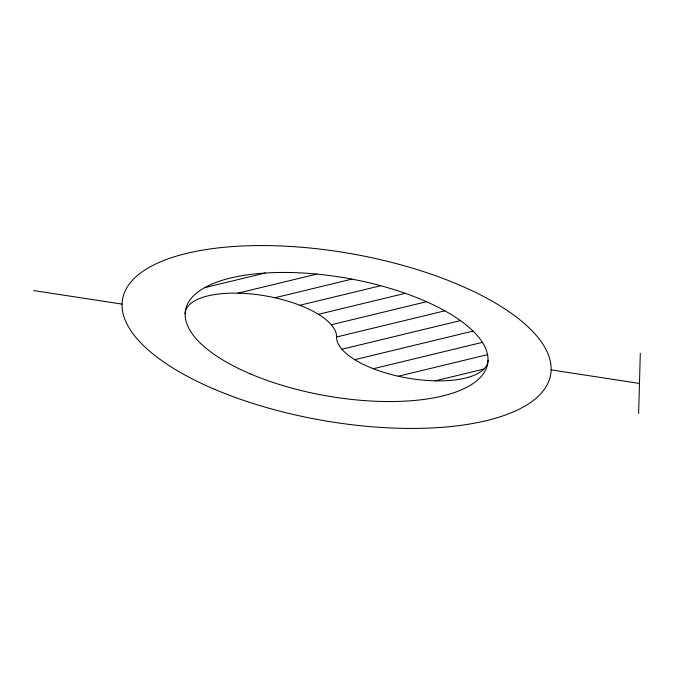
<?xml version="1.0" encoding="UTF-8"?>
<svg xmlns="http://www.w3.org/2000/svg" width="674" height="674" viewBox="0 0 674 674"><rect width="100%" height="100%" fill="white"/><g stroke="black" fill="none" stroke-linecap="round" stroke-linejoin="round"><path stroke-width="1.01" d="M638.649 413.541L640.3 353.311M204.593 287.68L265.211 273.029M237.947 293.156L316.805 274.091M274.891 297.765L351.98 279.12M299.837 305.271L380.717 285.717M318.423 314.311L405.251 293.316M331.271 324.75L426.499 301.725M185.139 313.781A76.718 29.85 10 0 1 261.697 295.279A76.718 29.85 10 0 1 336.587 337L444.84 310.824M341.903 349.25L460.393 320.605M354.751 359.689L473.047 331.086M373.337 368.729L482.399 342.358M398.283 376.235L487.555 354.65M435.219 380.844L483.966 369.057M33.7 290.57L122.045 304.117M551.13 369.883L639.474 383.43M488.027 360.211A76.718 29.85 10 0 1 411.485 378.721A76.718 29.85 10 0 1 336.587 337M250.332 373.868A153.428 59.7 10 0 0 487.529 364.449A153.428 59.7 10 0 0 271.9 272.675A153.428 59.7 10 0 0 250.332 373.868M214.399 389.227A217.357 84.579 10 0 0 550.414 375.89A217.357 84.579 10 0 0 244.948 245.884A217.357 84.579 10 0 0 214.399 389.227"/></g></svg>
